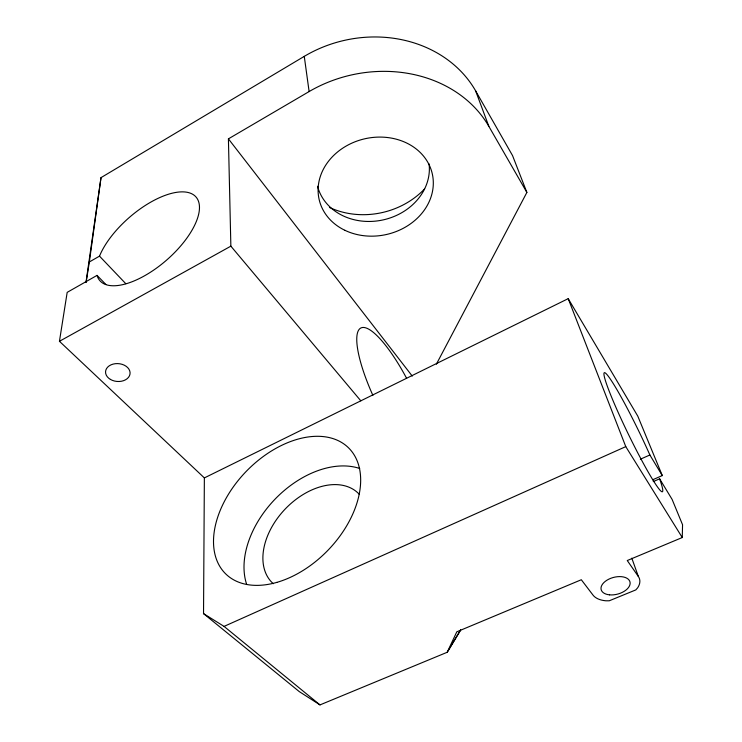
<?xml version="1.0" encoding="UTF-8"?>
<svg xmlns="http://www.w3.org/2000/svg" width="742" height="742" viewBox="0 0 742 742"><rect width="100%" height="100%" fill="white"/><g stroke="black" fill="none" stroke-linecap="round" stroke-linejoin="round"><path stroke-width="1.11" d="M460.661 630.041L447.194 652.274L319.988 704.9L299.267 691.6L203.531 613.615L204.365 477.913L59.443 341.301L67.179 292.367L97.044 275.384A63.729 28.317 -41 0 0 173.378 253.801A63.729 28.317 -41 0 0 181.28 191.881A63.729 28.317 -41 0 0 99.502 256.138L89.346 261.963L86.128 282.275M460.643 629.884L447.194 652.274L456.812 631.804L581.311 579.743L593.043 595.14A24.885 14.321 -15.2 0 0 605.917 600.797L609.256 600.788L635.829 589.899L637.684 587.775A24.885 14.321 -15.2 0 0 638.333 576.441L627.259 560.535L682.26 537.533L682.557 524.742L672.094 499.366L659.61 478.822A66.261 5.352 64 0 1 636.812 451.025A66.261 5.352 64 0 1 604.832 372.716A66.261 5.352 64 0 1 649.881 454.994L662.291 475.576L652.728 479.749M86.016 282.238L101.005 177.635L304.266 56.364A121.289 105.549 -13.4 0 1 475.622 90.858L512.546 155.588L526.876 192.428L436.352 364.229M89.346 261.963L101.005 177.635M360.825 400.828L230.864 246.158L228.415 138.856L309.117 91.563A127.197 107.831 -12.8 0 1 488.848 126.353L526.876 192.428M59.443 341.301L230.864 246.158M204.365 477.913L568.205 298.655L637.795 416.151L662.291 475.576M203.531 613.615L224.056 626.396L625.775 446.628L682.26 537.533M640.365 459.205L649.881 454.994M653.248 481.595L659.61 478.822M224.056 626.396L319.988 704.9M97.044 275.384L105.893 284.492M99.502 256.138L125.797 283.694M228.415 138.856L412.264 376.092M568.205 298.655L625.775 446.628M475.622 90.858L488.848 126.353M631.804 558.169L638.333 576.441M304.266 56.364L309.117 91.563M424.628 188.876A76.12 66.131 -13.3 0 1 329.467 207.454M429.08 163.908A56.986 48.694 -13 0 1 381.861 220.17A56.986 48.694 -13 0 1 317.539 186.27M372.883 395.365A75.23 19.051 63.9 0 1 360.844 328.01A75.23 19.051 63.9 0 1 406.588 378.281M273.288 583.722A62.068 41.765 -46.5 0 1 285.438 508.771A62.068 41.765 -46.5 0 1 359.351 494.376M246.557 584.075A85.413 57.524 -46.5 0 1 275.755 498.429A85.413 57.524 -46.5 0 1 359.722 468.49M344.854 230.28A58.015 49.065 -12.8 0 0 433.263 185.11A58.015 49.065 -12.8 0 0 349.009 144.505A58.015 49.065 -12.8 0 0 344.854 230.28M110.4 379.403A12.299 8.941 4.6 0 0 129.998 374.126A12.299 8.941 4.6 0 0 113.053 364.118A12.299 8.941 4.6 0 0 110.4 379.403M609.581 594.852A14.933 8.598 -15.2 0 0 630.069 582.294A14.933 8.598 -15.2 0 0 607.039 580.142A14.933 8.598 -15.2 0 0 609.581 594.852M276.803 582.387A88.02 56.8 -45.9 0 0 355.316 456.924A88.02 56.8 -45.9 0 0 229.139 493.142A88.02 56.8 -45.9 0 0 276.803 582.387"/></g></svg>
